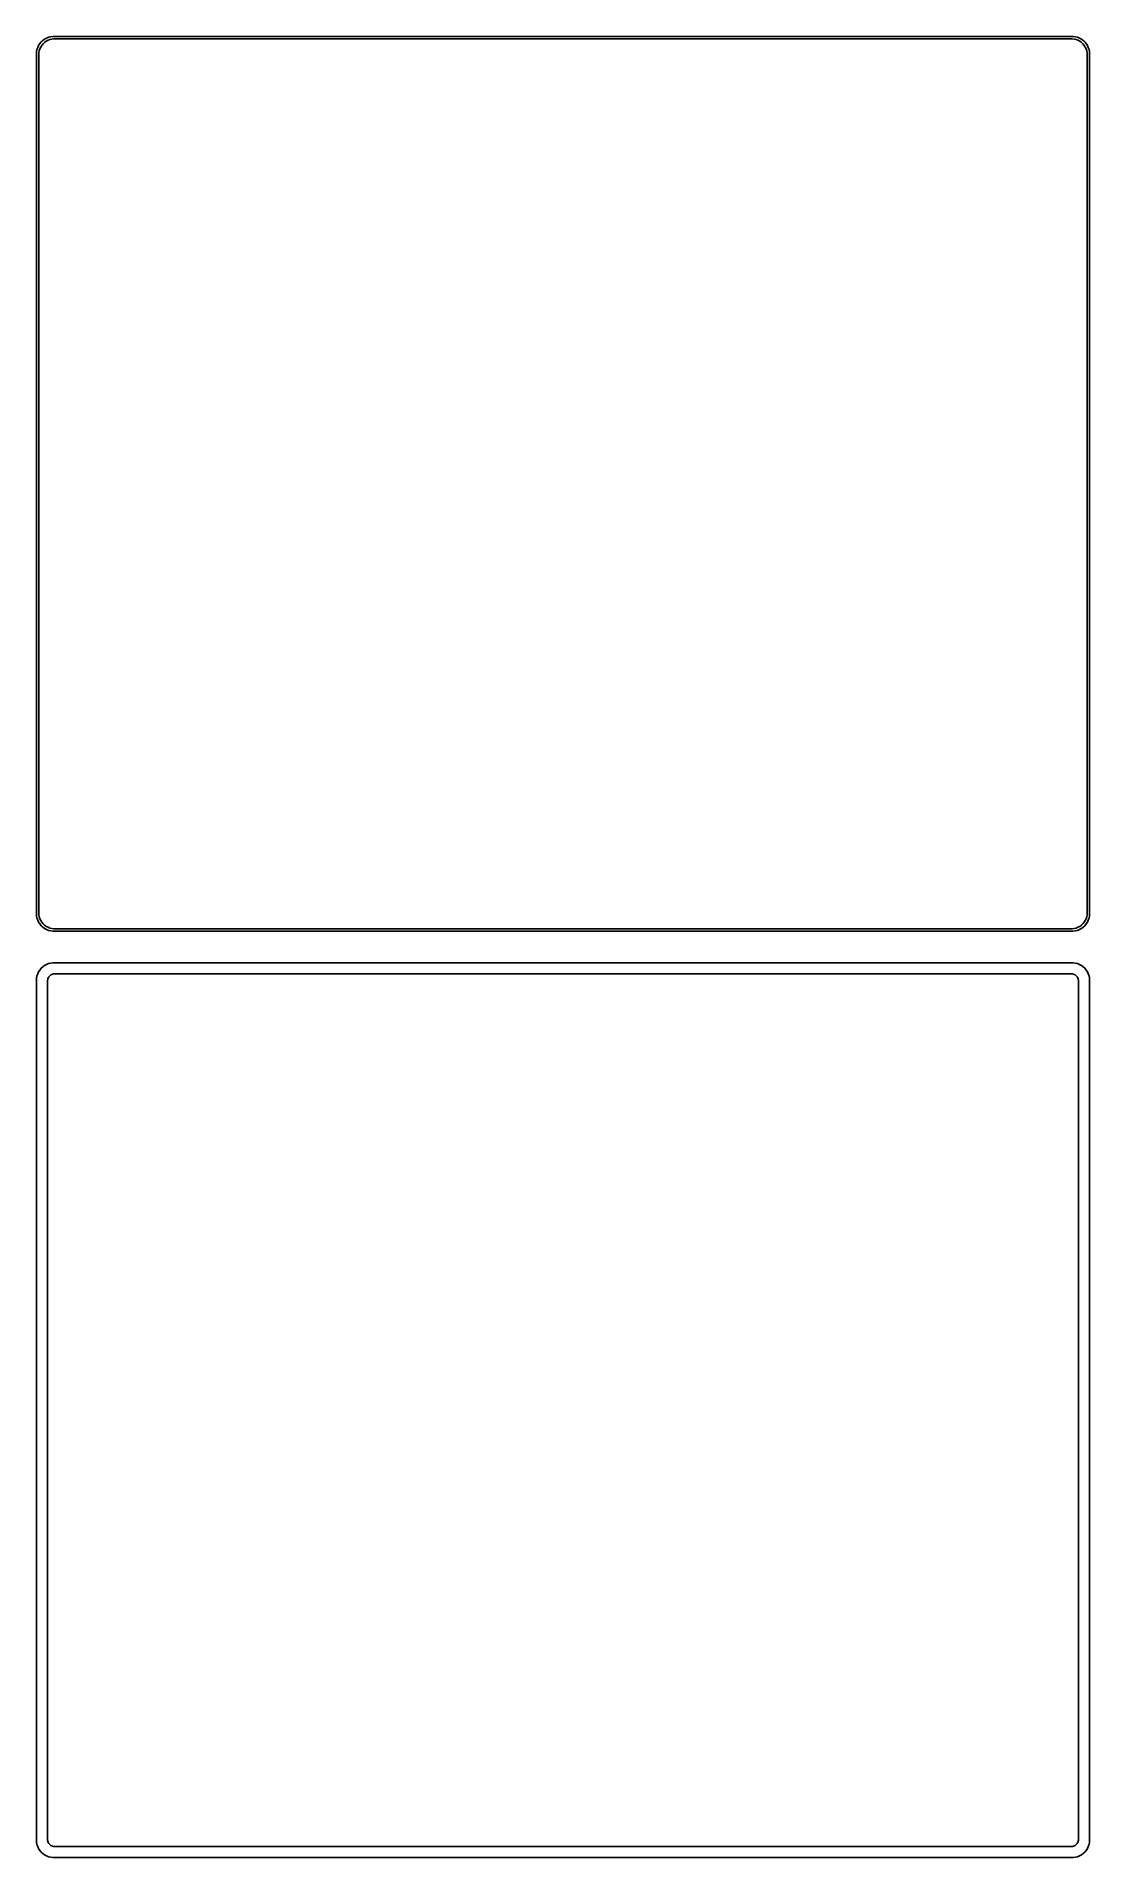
# Model space of a CAD drawing. Header units: metres. Extents: x -150 to 150, y 401 to 919.
import ezdxf

# ---------------------------------------------------------------- set-up
doc = ezdxf.new("R2010")
doc.units = ezdxf.units.M

msp = doc.modelspace()

# ---------------------------------------------------------------- linework, layer by layer
for p, q in [((-147.679, 918.722), (-148.187, 918.353)), ((-147.129, 919.024), (-147.679, 918.722)), ((-146.545, 919.255), (-147.129, 919.024)), ((-146.699, 918.393), (-146.165, 918.604)), ((-145.937, 919.411), (-146.545, 919.255)), ((-146.165, 918.604), (-145.608, 918.747)), ((-145.314, 919.49), (-145.937, 919.411)), ((-145.608, 918.747), (-145.037, 918.819)), ((145.314, 919.49), (-145.314, 919.49)), ((-145.037, 918.819), (145.037, 918.819)), ((145.037, 918.819), (145.608, 918.747)), ((145.937, 919.411), (145.314, 919.49)), ((145.608, 918.747), (146.165, 918.604)), ((146.545, 919.255), (145.937, 919.411)), ((146.165, 918.604), (146.699, 918.393)), ((147.129, 919.024), (146.545, 919.255)), ((147.679, 918.722), (147.129, 919.024)), ((148.187, 918.353), (147.679, 918.722)), ((-149.961, 915.127), (-150, 914.5)), ((-150, 914.5), (-150, 669.5)), ((-149.843, 915.743), (-149.961, 915.127)), ((-149.649, 916.341), (-149.843, 915.743)), ((-149.382, 916.909), (-149.649, 916.341)), ((-149.045, 917.439), (-149.382, 916.909)), ((-149.328, 914.25), (-149.292, 914.824)), ((-149.328, 669.75), (-149.328, 914.25)), ((-149.292, 914.824), (-149.185, 915.389)), ((-149.185, 915.389), (-149.007, 915.935)), ((-148.645, 917.923), (-149.045, 917.439)), ((-149.007, 915.935), (-148.762, 916.456)), ((-148.762, 916.456), (-148.454, 916.941)), ((-148.187, 918.353), (-148.645, 917.923)), ((-148.454, 916.941), (-148.088, 917.384)), ((-148.088, 917.384), (-147.668, 917.778)), ((-147.668, 917.778), (-147.203, 918.116)), ((-147.203, 918.116), (-146.699, 918.393)), ((146.699, 918.393), (147.203, 918.116)), ((147.203, 918.116), (147.668, 917.778)), ((147.668, 917.778), (148.088, 917.384)), ((148.088, 917.384), (148.454, 916.941)), ((148.645, 917.923), (148.187, 918.353)), ((148.454, 916.941), (148.762, 916.456)), ((149.045, 917.439), (148.645, 917.923)), ((148.762, 916.456), (149.007, 915.935)), ((149.007, 915.935), (149.185, 915.389)), ((149.382, 916.909), (149.045, 917.439)), ((149.185, 915.389), (149.292, 914.824)), ((149.292, 914.824), (149.328, 914.25)), ((149.328, 914.25), (149.328, 669.75)), ((149.649, 916.341), (149.382, 916.909)), ((149.843, 915.743), (149.649, 916.341)), ((149.961, 915.127), (149.843, 915.743)), ((150, 914.5), (149.961, 915.127)), ((150, 669.5), (150, 914.5)), ((-150, 669.5), (-149.961, 668.873)), ((-149.292, 669.176), (-149.328, 669.75)), ((149.328, 669.75), (149.292, 669.176)), ((149.961, 668.873), (150, 669.5)), ((-149.961, 668.873), (-149.843, 668.257)), ((-149.843, 668.257), (-149.649, 667.659)), ((-149.649, 667.659), (-149.382, 667.091)), ((-149.382, 667.091), (-149.045, 666.561)), ((-149.185, 668.611), (-149.292, 669.176)), ((-149.007, 668.065), (-149.185, 668.611)), ((-149.045, 666.561), (-148.645, 666.077)), ((-148.762, 667.544), (-149.007, 668.065)), ((-148.454, 667.059), (-148.762, 667.544)), ((-148.645, 666.077), (-148.187, 665.647)), ((-148.088, 666.616), (-148.454, 667.059)), ((-148.187, 665.647), (-147.679, 665.278)), ((-147.668, 666.222), (-148.088, 666.616)), ((-147.679, 665.278), (-147.129, 664.976)), ((-147.203, 665.884), (-147.668, 666.222)), ((-146.699, 665.607), (-147.203, 665.884)), ((-147.129, 664.976), (-146.545, 664.745)), ((-146.165, 665.396), (-146.699, 665.607)), ((-146.545, 664.745), (-145.937, 664.589)), ((-145.608, 665.253), (-146.165, 665.396)), ((-145.937, 664.589), (-145.314, 664.51)), ((-145.037, 665.181), (-145.608, 665.253)), ((-145.314, 664.51), (145.314, 664.51)), ((145.037, 665.181), (-145.037, 665.181)), ((145.608, 665.253), (145.037, 665.181)), ((145.314, 664.51), (145.937, 664.589)), ((146.165, 665.396), (145.608, 665.253)), ((145.937, 664.589), (146.545, 664.745)), ((146.699, 665.607), (146.165, 665.396)), ((146.545, 664.745), (147.129, 664.976)), ((147.203, 665.884), (146.699, 665.607)), ((147.129, 664.976), (147.679, 665.278)), ((147.668, 666.222), (147.203, 665.884)), ((148.088, 666.616), (147.668, 666.222)), ((147.679, 665.278), (148.187, 665.647)), ((148.454, 667.059), (148.088, 666.616)), ((148.187, 665.647), (148.645, 666.077)), ((148.762, 667.544), (148.454, 667.059)), ((148.645, 666.077), (149.045, 666.561)), ((149.007, 668.065), (148.762, 667.544)), ((149.185, 668.611), (149.007, 668.065)), ((149.045, 666.561), (149.382, 667.091)), ((149.292, 669.176), (149.185, 668.611)), ((149.382, 667.091), (149.649, 667.659)), ((149.649, 667.659), (149.843, 668.257)), ((149.843, 668.257), (149.961, 668.873)), ((-148.645, 653.923), (-149.045, 653.439)), ((-148.187, 654.353), (-148.645, 653.923)), ((-147.679, 654.722), (-148.187, 654.353)), ((-147.129, 655.024), (-147.679, 654.722)), ((-146.545, 655.255), (-147.129, 655.024)), ((-145.937, 655.411), (-146.545, 655.255)), ((-145.314, 655.49), (-145.937, 655.411)), ((145.314, 655.49), (-145.314, 655.49)), ((145.937, 655.411), (145.314, 655.49)), ((146.545, 655.255), (145.937, 655.411)), ((147.129, 655.024), (146.545, 655.255)), ((147.679, 654.722), (147.129, 655.024)), ((148.187, 654.353), (147.679, 654.722)), ((148.645, 653.923), (148.187, 654.353)), ((149.045, 653.439), (148.645, 653.923)), ((-149.961, 651.127), (-150, 650.5)), ((-150, 650.5), (-150, 405.5)), ((-149.843, 651.743), (-149.961, 651.127)), ((-149.649, 652.341), (-149.843, 651.743)), ((-149.382, 652.909), (-149.649, 652.341)), ((-149.045, 653.439), (-149.382, 652.909)), ((-146.86, 650.25), (-146.843, 650.514)), ((-146.86, 405.75), (-146.86, 650.25)), ((-146.843, 650.514), (-146.793, 650.775)), ((-146.793, 650.775), (-146.711, 651.027)), ((-146.711, 651.027), (-146.599, 651.266)), ((-146.599, 651.266), (-146.457, 651.49)), ((-146.457, 651.49), (-146.288, 651.694)), ((-146.288, 651.694), (-146.095, 651.876)), ((-146.095, 651.876), (-145.88, 652.031)), ((-145.88, 652.031), (-145.648, 652.159)), ((-145.648, 652.159), (-145.402, 652.256)), ((-145.402, 652.256), (-145.145, 652.322)), ((-145.145, 652.322), (-144.882, 652.355)), ((-144.882, 652.355), (144.882, 652.355)), ((144.882, 652.355), (145.145, 652.322)), ((145.145, 652.322), (145.402, 652.256)), ((145.402, 652.256), (145.648, 652.159)), ((145.648, 652.159), (145.88, 652.031)), ((145.88, 652.031), (146.095, 651.876)), ((146.095, 651.876), (146.288, 651.694)), ((146.288, 651.694), (146.457, 651.49)), ((146.457, 651.49), (146.599, 651.266)), ((146.599, 651.266), (146.711, 651.027)), ((146.711, 651.027), (146.793, 650.775)), ((146.793, 650.775), (146.843, 650.514)), ((146.843, 650.514), (146.86, 650.25)), ((146.86, 650.25), (146.86, 405.75)), ((149.382, 652.909), (149.045, 653.439)), ((149.649, 652.341), (149.382, 652.909)), ((149.843, 651.743), (149.649, 652.341)), ((149.961, 651.127), (149.843, 651.743)), ((150, 650.5), (149.961, 651.127)), ((150, 405.5), (150, 650.5)), ((-150, 405.5), (-149.961, 404.873)), ((-149.961, 404.873), (-149.843, 404.257)), ((-146.843, 405.486), (-146.86, 405.75)), ((-146.793, 405.225), (-146.843, 405.486)), ((-146.711, 404.973), (-146.793, 405.225)), ((-146.599, 404.734), (-146.711, 404.973)), ((146.711, 404.973), (146.599, 404.734)), ((146.793, 405.225), (146.711, 404.973)), ((146.843, 405.486), (146.793, 405.225)), ((146.86, 405.75), (146.843, 405.486)), ((149.843, 404.257), (149.961, 404.873)), ((149.961, 404.873), (150, 405.5)), ((-149.843, 404.257), (-149.649, 403.659)), ((-149.649, 403.659), (-149.382, 403.091)), ((-149.382, 403.091), (-149.045, 402.561)), ((-149.045, 402.561), (-148.645, 402.077)), ((-148.645, 402.077), (-148.187, 401.647)), ((-148.187, 401.647), (-147.679, 401.278)), ((-147.679, 401.278), (-147.129, 400.976)), ((-147.129, 400.976), (-146.545, 400.745)), ((-146.457, 404.51), (-146.599, 404.734)), ((-146.545, 400.745), (-145.937, 400.589)), ((-146.288, 404.306), (-146.457, 404.51)), ((-146.095, 404.124), (-146.288, 404.306)), ((-145.88, 403.969), (-146.095, 404.124)), ((-145.937, 400.589), (-145.314, 400.51)), ((-145.648, 403.841), (-145.88, 403.969)), ((-145.402, 403.744), (-145.648, 403.841)), ((-145.145, 403.678), (-145.402, 403.744)), ((-145.314, 400.51), (145.314, 400.51)), ((-144.882, 403.645), (-145.145, 403.678)), ((144.882, 403.645), (-144.882, 403.645)), ((145.145, 403.678), (144.882, 403.645)), ((145.402, 403.744), (145.145, 403.678)), ((145.314, 400.51), (145.937, 400.589)), ((145.648, 403.841), (145.402, 403.744)), ((145.88, 403.969), (145.648, 403.841)), ((146.095, 404.124), (145.88, 403.969)), ((145.937, 400.589), (146.545, 400.745)), ((146.288, 404.306), (146.095, 404.124)), ((146.457, 404.51), (146.288, 404.306)), ((146.599, 404.734), (146.457, 404.51)), ((146.545, 400.745), (147.129, 400.976)), ((147.129, 400.976), (147.679, 401.278)), ((147.679, 401.278), (148.187, 401.647)), ((148.187, 401.647), (148.645, 402.077)), ((148.645, 402.077), (149.045, 402.561)), ((149.045, 402.561), (149.382, 403.091)), ((149.382, 403.091), (149.649, 403.659)), ((149.649, 403.659), (149.843, 404.257))]:
    msp.add_line(p, q)

doc.saveas('drawing.dxf')
